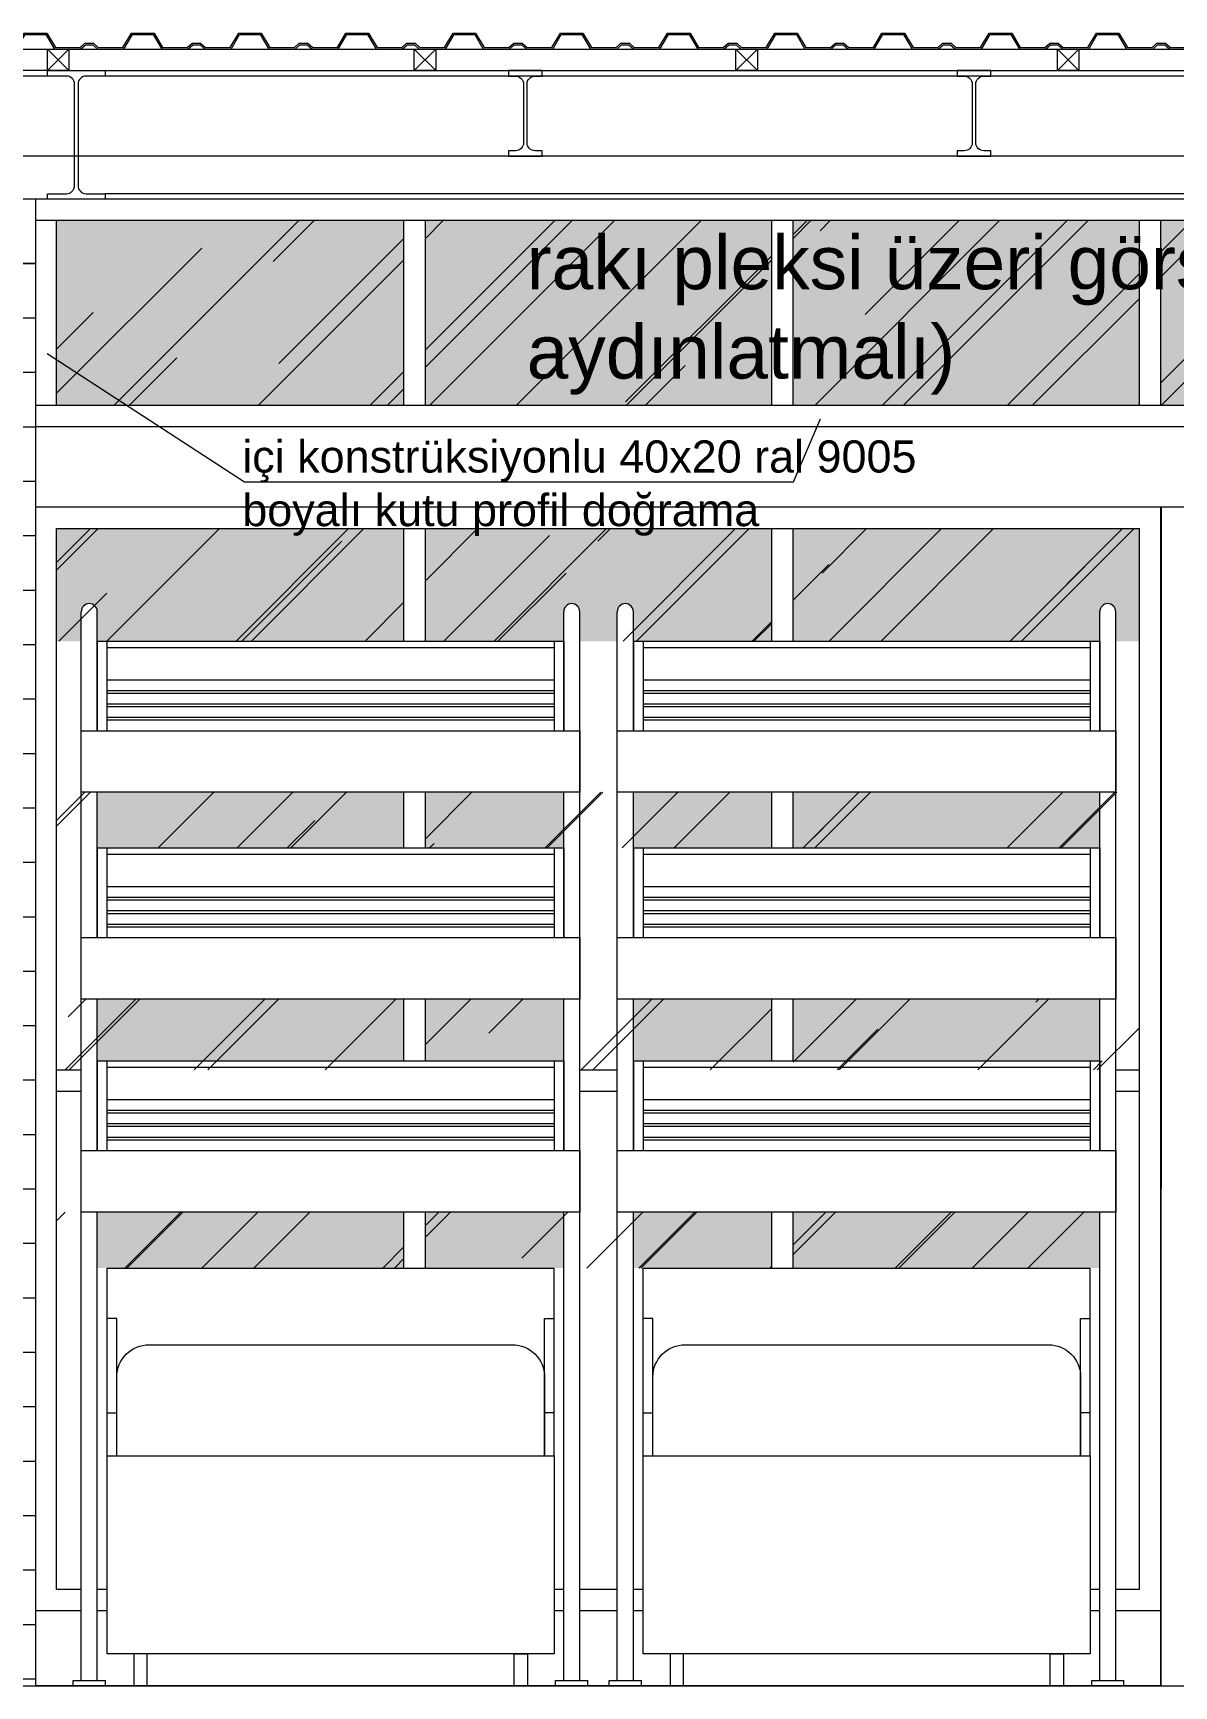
# Model space of a CAD drawing. Header units: millimetres. Extents: x 54215 to 67697, y 23496 to 56611.
# Drawn here: x 57091.7 to 57304.6, y 38757.9 to 39066.4 of the extents above; entities that cross this region are included whole.
import ezdxf

# ---------------------------------------------------------------- set-up
doc = ezdxf.new("R2010")
doc.units = ezdxf.units.MM
doc.layers.add('0 rölöve', color=7, linetype='Continuous', true_color=0xf1380e)
for name, color, linetype, lineweight in [('no3_ahsap gorunus arka ince', 53, 'Continuous', 15), ('no3_ahsap gorunus arka kalın', 43, 'Continuous', 15), ('no3_ahsap gorunus on ince', 32, 'Continuous', 13), ('no3_cam gorunus on', 142, 'Continuous', 15), ('no3_duvar kaplama', 8, 'Continuous', 0), ('no3_kutu profil gorunus', 8, 'Continuous', 0), ('no3_kutuprofil kesit', 74, 'Continuous', 18), ('no3_tefriş arka ince', 65, 'Continuous', 13), ('no3_tefriş arka kalın', 77, 'Continuous', 15), ('no3_yazı duvar', 152, 'Continuous', 0), ('no3_ölçü detay', 252, 'Continuous', 0)]:
    doc.layers.add(name, color=color, linetype=linetype, lineweight=lineweight)
doc.layers.add('no3_alçıpan kesit', color=7, linetype='Continuous', lineweight=20, true_color=0xf5003d)
doc.layers.add('no3_tefriş ön ince', color=7, linetype='Continuous', lineweight=18, true_color=0x8c1aff)
doc.styles.get("Standard").update_dxf_attribs({"font": 'arial.ttf'})

# ---------------------------------------------------------------- blocks, each defined once
blk = doc.blocks.new('altarabaön')
at = {"layer": 'no3_ahsap gorunus arka ince'}
for p, q in [((1700.1, 4220.33), (1783.5, 4220.33)), ((1700.1, 4185.29, -2), (1700.1, 4220.33, -2)), ((1783.5, 4185.29, -2), (1783.5, 4220.33, -2))]:
    blk.add_line(p, q, dxfattribs=at)
at = {"layer": 'no3_ahsap gorunus on ince'}
for p, q in [((1701.9, 4210.92, -2), (1700.1, 4210.92, -2)), ((1701.9, 4185.29, -2), (1701.9, 4210.92, -2)), ((1781.7, 4185.29, -2), (1781.7, 4210.92, -2)), ((1781.7, 4210.92), (1783.5, 4210.92)), ((1700.1, 4193.33), (1701.9, 4193.33)), ((1783.5, 4193.33), (1781.7, 4193.33))]:
    blk.add_line(p, q, dxfattribs=at)
at = {"layer": 'no3_ahsap gorunus on ince', "elevation": -2}
blk.add_lwpolyline([(1783.5, 4185.29), (1783.5, 4148.34), (1700.1, 4148.34), (1700.1, 4185.29)], close=True, dxfattribs=at)
at = {"layer": 'no3_cam gorunus on', "elevation": -2}
blk.add_lwpolyline([(1701.9, 4185.29), (1701.9, 4200.01, -0.414214), (1707.9, 4206.01), (1775.7, 4206.01, -0.414214), (1781.7, 4200.01), (1781.7, 4185.29)], format="xyb", dxfattribs=at)
at = {"layer": 'no3_tefriş arka kalın', "elevation": -2}
for points in [[(1707.59, 4148.34), (1705.1, 4148.34), (1705.1, 4142.33), (1707.59, 4142.33)], [(1776, 4148.34), (1778.49, 4148.34), (1778.49, 4142.33), (1776, 4142.33)]]:
    blk.add_lwpolyline(points, close=True, dxfattribs=at)
blk = doc.blocks.new('ekmekön')
at = {"layer": 'no3_ahsap gorunus arka ince'}
for p, q in [((1700.06, 4330.13, 2), (1783.46, 4330.13, 2)), ((1700.06, 4328.13, 2), (1783.46, 4328.13, 2)), ((1700.06, 4327.63, 2), (1783.46, 4327.63, 2)), ((1700.06, 4325.63, 2), (1783.46, 4325.63, 2)), ((1700.06, 4325.13, 2), (1783.46, 4325.13, 2)), ((1700.06, 4323.13, 2), (1783.46, 4323.13, 2)), ((1700.06, 4322.63, 2), (1783.46, 4322.63, 2)), ((1700.06, 4291.53, 2), (1783.46, 4291.53, 2)), ((1700.06, 4289.53, 2), (1783.46, 4289.53, 2)), ((1700.06, 4289.03, 2), (1783.46, 4289.03, 2)), ((1700.06, 4287.03, 2), (1783.46, 4287.03, 2)), ((1700.06, 4286.53, 2), (1783.46, 4286.53, 2)), ((1700.06, 4284.53, 2), (1783.46, 4284.53, 2)), ((1700.06, 4284.03, 2), (1783.46, 4284.03, 2)), ((1700.06, 4251.78, 2), (1783.46, 4251.78, 2)), ((1700.06, 4249.78, 2), (1783.46, 4249.78, 2)), ((1700.06, 4249.28, 2), (1783.46, 4249.28, 2)), ((1700.06, 4247.28, 2), (1783.46, 4247.28, 2)), ((1700.06, 4246.78, 2), (1783.46, 4246.78, 2)), ((1700.06, 4244.78, 2), (1783.46, 4244.78, 2)), ((1700.06, 4244.28, 2), (1783.46, 4244.28, 2))]:
    blk.add_line(p, q, dxfattribs=at)
at = {"layer": 'no3_ahsap gorunus arka kalın'}
for p, q in [((1698.26, 4337.33), (1785.26, 4337.33)), ((1698.26, 4337.33), (1698.26, 4320.62)), ((1700.06, 4337.33), (1700.06, 4320.62)), ((1700.06, 4336.17), (1783.46, 4336.17)), ((1783.46, 4337.33), (1783.46, 4320.62)), ((1785.26, 4337.33), (1785.26, 4320.62)), ((1698.26, 4298.73), (1785.26, 4298.73)), ((1698.26, 4298.73), (1698.26, 4282.02)), ((1700.06, 4298.73), (1700.06, 4282.02)), ((1700.06, 4297.57), (1783.46, 4297.57)), ((1783.46, 4298.73), (1783.46, 4282.02)), ((1785.26, 4298.73), (1785.26, 4282.02)), ((1698.26, 4258.97), (1785.26, 4258.97)), ((1698.26, 4258.97), (1698.26, 4242.26)), ((1700.06, 4258.97), (1700.06, 4242.26)), ((1700.06, 4257.82), (1783.46, 4257.82)), ((1783.46, 4258.97), (1783.46, 4242.26)), ((1785.26, 4258.97), (1785.26, 4242.26))]:
    blk.add_line(p, q, dxfattribs=at)
at = {"layer": 'no3_ahsap gorunus on ince'}
for points in [[(1695.26, 4320.62), (1788.26, 4320.62), (1788.26, 4309.12), (1695.26, 4309.12)], [(1695.26, 4282.02), (1788.26, 4282.02), (1788.26, 4270.52), (1695.26, 4270.52)], [(1695.26, 4242.26), (1788.26, 4242.26), (1788.26, 4230.76), (1695.26, 4230.76)]]:
    blk.add_lwpolyline(points, close=True, dxfattribs=at)
at = {"layer": 'no3_kutuprofil kesit'}
for p, q in [((1695.26, 4143.33), (1695.26, 4342.83)), ((1698.26, 4320.62), (1698.26, 4342.83)), ((1785.26, 4320.62), (1785.26, 4342.83)), ((1788.26, 4143.33), (1788.26, 4342.83)), ((1698.26, 4282.02), (1698.26, 4309.12)), ((1785.26, 4282.02), (1785.26, 4309.12)), ((1698.26, 4242.26), (1698.26, 4270.52)), ((1785.26, 4242.26), (1785.26, 4270.52)), ((1698.26, 4143.33), (1698.26, 4230.76)), ((1785.26, 4143.33), (1785.26, 4230.76)), ((1693.76, 4142.33), (1693.76, 4143.33)), ((1693.76, 4143.33), (1699.76, 4143.33)), ((1699.76, 4142.33), (1699.76, 4143.33)), ((1783.76, 4142.33), (1783.76, 4143.33)), ((1783.76, 4143.33), (1789.76, 4143.33)), ((1789.76, 4142.33), (1789.76, 4143.33)), ((1695.26, 4142.33), (1693.76, 4142.33)), ((1698.26, 4142.33), (1695.26, 4142.33)), ((1698.26, 4142.33), (1699.76, 4142.33)), ((1785.26, 4142.33), (1783.76, 4142.33)), ((1788.26, 4142.33), (1785.26, 4142.33)), ((1788.26, 4142.33), (1789.76, 4142.33))]:
    blk.add_line(p, q, dxfattribs=at)
for centre in [(1696.76, 4342.83), (1786.76, 4342.83)]:
    blk.add_arc(centre, 1.5, 0, 180, dxfattribs=at)

msp = doc.modelspace()

# ---------------------------------------------------------------- hatches: boundary and pattern name
at = {"layer": 'no3_duvar kaplama'}
h = msp.add_hatch(dxfattribs=at)
h.set_pattern_fill('AR-RROOF', color=256, angle=45)
h.set_pattern_definition([(45, (46935.982, 21259.725), (21.552615, 57.47364), [381, -50.8, 127, -25.4]), (45, (46950.89, 21292.592), (-41.847994, 5.92697), [76.2, -8.382, 152.4, -19.05]), (45, (46929.696, 21283.971), (81.36112, 105.428207), [203.2, -35.56, 101.6, -25.4])])
h.paths.add_polyline_path([(57160.915, 39031.436), (57096.115, 39031.436), (57096.115, 38996.936), (57160.915, 38996.936)])
h.paths.add_polyline_path([(57229.515, 38996.936), (57229.515, 39031.436), (57164.915, 39031.436), (57164.915, 38996.936)])
h.paths.add_polyline_path([(57233.515, 39031.436), (57233.515, 38996.936), (57298.115, 38996.936), (57298.115, 39031.436)])
h.paths.add_polyline_path([(57302.115, 39031.436), (57302.115, 38996.936), (57366.715, 38996.936), (57366.715, 39031.436)])
h.paths.add_polyline_path([(57370.715, 39031.436), (57370.715, 38996.936), (57435.315, 38996.936), (57435.315, 39031.436)])
h.paths.add_polyline_path([(57439.315, 39031.436), (57439.315, 38996.936), (57502.988, 38996.936), (57502.988, 39031.436)])
h = msp.add_hatch(dxfattribs=at)
h.set_pattern_fill('AR-RROOF', color=256, angle=45)
h.set_pattern_definition([(45, (54562.216, 34694.408), (21.55261, 57.47364), [381, -50.8, 127, -25.4]), (45, (54577.123, 34727.275), (-41.848, 5.92697), [76.2, -8.382, 152.4, -19.05]), (45, (54555.93, 34718.654), (81.36112, 105.428207), [203.2, -35.56, 101.6, -25.4])])
h.paths.add_polyline_path([(57096.115, 38952.936), (57160.915, 38952.936), (57160.915, 38973.936), (57096.115, 38973.936)])
h.paths.add_polyline_path([(57164.915, 38952.936), (57229.515, 38952.936), (57229.515, 38973.936), (57164.915, 38973.936)])
h.paths.add_polyline_path([(57233.515, 38952.936), (57298.115, 38952.936), (57298.115, 38973.936), (57233.515, 38973.936)])
h.paths.add_polyline_path([(57160.915, 38886.123), (57096.115, 38886.123), (57096.115, 38872.936), (57160.915, 38872.936)])
h.paths.add_polyline_path([(57096.115, 38914.336), (57160.915, 38914.336), (57160.915, 38924.723), (57096.115, 38924.723)])
h.paths.add_polyline_path([(57229.515, 38886.123), (57164.915, 38886.123), (57164.915, 38872.936), (57229.515, 38872.936)])
h.paths.add_polyline_path([(57164.915, 38914.336), (57229.515, 38914.336), (57229.515, 38924.723), (57164.915, 38924.723)])
h.paths.add_polyline_path([(57298.115, 38886.123), (57233.515, 38886.123), (57233.515, 38872.936), (57298.115, 38872.936)])
h.paths.add_polyline_path([(57233.515, 38914.336), (57298.115, 38914.336), (57298.115, 38924.723), (57233.515, 38924.723)])
h.paths.add_polyline_path([(57164.915, 38835.936), (57229.515, 38835.936), (57229.515, 38846.368), (57164.915, 38846.368)])
h.paths.add_polyline_path([(57096.115, 38835.936), (57160.915, 38835.936), (57160.915, 38846.368), (57096.115, 38846.368)])
h.paths.add_polyline_path([(57233.515, 38835.936), (57298.115, 38835.936), (57298.115, 38846.368), (57233.515, 38846.368)])
at = {"layer": 'no3_ölçü detay'}
h = msp.add_hatch(color=256, dxfattribs=at)
h.set_gradient(color1=(214, 214, 214), color2=(255, 255, 0), centered=1)
h.paths.add_polyline_path([(57160.915, 39031.436), (57096.115, 39031.436), (57096.115, 38996.936), (57160.915, 38996.936)])
h.paths.add_polyline_path([(57229.515, 38996.936), (57229.515, 39031.436), (57164.915, 39031.436), (57164.915, 38996.936)])
h.paths.add_polyline_path([(57233.515, 39031.436), (57233.515, 38996.936), (57298.115, 38996.936), (57298.115, 39031.436)])
h.paths.add_polyline_path([(57302.115, 39031.436), (57302.115, 38996.936), (57366.715, 38996.936), (57366.715, 39031.436)])
h.paths.add_polyline_path([(57370.715, 39031.436), (57370.715, 38996.936), (57435.315, 38996.936), (57435.315, 39031.436)])
h.paths.add_polyline_path([(57439.315, 39031.436), (57439.315, 38996.936), (57502.988, 38996.936), (57502.988, 39031.436)])
h = msp.add_hatch(dxfattribs=at)
h.set_pattern_fill('AR-B816', color=256, scale=0.05, style=0)
h.set_pattern_definition([(0, (45774.656, 17301.346), (0, 10.16), []), (90, (45774.656, 17301.346), (-10.16, 10.16), [10.16, -10.16])])
h.paths.add_polyline_path([(57092.188, 38992.936), (57092.188, 38996.936), (57092.188, 39004.55), (57092.188, 39009.5), (57092.188, 39023.436), (56975.104, 39023.436), (56938.469, 39023.436), (56938.469, 39014.289), (56921.321, 39014.289), (56921.321, 38851.763), (56921.321, 38778.573), (56921.321, 38778.34), (56921.321, 38774.34), (56921.321, 38774.108), (56921.321, 38757.936), (57091.955, 38757.936), (57092.188, 38757.936), (57092.188, 38771.936), (57092.188, 38977.936), (57092.188, 38978.169)])
h.paths.add_polyline_path([(56953.303, 38800.564, -0.4142136), (56952.303, 38799.564), (56947.746, 38799.564, -0.4142136), (56946.746, 38800.564), (56946.746, 38882.053, 0.2186984), (56944.734, 38887.157), (56940.762, 38890.708, -0.2140064), (56934.661, 38904.308), (56934.661, 38991.761, -0.4142136), (56939.661, 38996.761), (56960.387, 38996.761, -0.4142136), (56965.387, 38991.761), (56965.387, 38904.308, -0.2140064), (56959.287, 38890.708), (56955.314, 38887.157, 0.2186984), (56953.303, 38882.053)], flags=16)
h.paths.add_polyline_path([(57085.098, 38810.699, -0.4142136), (57085.658, 38810.139), (57085.658, 38807.587, -0.4142136), (57085.098, 38807.027), (57070.862, 38807.027, 0.2186984), (57068.004, 38805.9), (57066.015, 38803.676, -0.2140064), (57058.399, 38800.259), (56985.584, 38800.259, -0.4142136), (56982.784, 38803.059), (56982.784, 38814.666, -0.4142136), (56985.584, 38817.466), (57058.399, 38817.466, -0.2140064), (57066.015, 38814.05), (57068.004, 38811.825, 0.2186984), (57070.862, 38810.699)], flags=16)
h.paths.add_polyline_path([(57084.78, 38834.415, -0.4142136), (57085.452, 38833.743), (57085.452, 38830.681, -0.4142136), (57084.78, 38830.009), (57071.649, 38830.009, 0.2186984), (57068.218, 38828.657), (57065.832, 38825.988, -0.2140064), (57056.693, 38821.888), (57013.939, 38821.888, -0.4142136), (57010.579, 38825.248), (57010.579, 38839.176, -0.4142136), (57013.939, 38842.536), (57056.693, 38842.536, -0.2140064), (57065.832, 38838.437), (57068.218, 38835.767, 0.2186984), (57071.649, 38834.415)], flags=16)
h.paths.add_polyline_path([(56979.222, 38964), (56993.457, 38964, 0.2186984), (56996.316, 38965.127), (56998.304, 38967.352, -0.2140064), (57005.92, 38970.768), (57078.736, 38970.768, -0.4142136), (57081.536, 38967.968), (57081.536, 38956.361, -0.4142136), (57078.736, 38953.561), (57005.92, 38953.561, -0.2140064), (56998.304, 38956.977), (56996.316, 38959.202, 0.2186984), (56993.457, 38960.329), (56979.222, 38960.329, -0.4142136), (56978.662, 38960.889), (56978.662, 38963.44, -0.4142136)], flags=16)
h.paths.add_polyline_path([(56979.003, 38987.291), (56992.135, 38987.291, 0.2186984), (56995.565, 38988.643), (56997.951, 38991.313, -0.2140064), (57007.09, 38995.412), (57049.844, 38995.412, -0.4142136), (57053.204, 38992.052), (57053.204, 38978.124, -0.4142136), (57049.844, 38974.764), (57007.09, 38974.764, -0.2140064), (56997.951, 38978.864), (56995.565, 38981.533, 0.2186984), (56992.135, 38982.885), (56979.003, 38982.885, -0.4142136), (56978.331, 38983.557), (56978.331, 38986.619, -0.4142136)], flags=16)
h.paths.add_polyline_path([(57085.852, 38986.438, 1), (57057.961, 38986.438, 1)], flags=16)
h.paths.add_polyline_path([(57086.237, 38860.751, 1), (57062.414, 38860.751, 1)], flags=16)
h.paths.add_polyline_path([(57061.208, 38860.751, 1), (57037.386, 38860.751, 1)], flags=16)
h.paths.add_polyline_path([(57034.591, 38860.751, 1), (57010.768, 38860.751, 1)], flags=16)
h.paths.add_polyline_path([(57003.807, 38899.733), (57014.626, 38899.733, 0.2186984), (57016.798, 38900.59), (57018.309, 38902.28, -0.2140064), (57024.098, 38904.877), (57080.663, 38904.877, -0.4142136), (57082.791, 38902.749), (57082.791, 38893.927, -0.4142136), (57080.663, 38891.799), (57024.098, 38891.799, -0.2140064), (57018.309, 38894.396), (57016.798, 38896.087, 0.2186984), (57014.626, 38896.943), (57003.807, 38896.943, -0.4142136), (57003.381, 38897.368), (57003.381, 38899.308, -0.4142136)], flags=16)
h.paths.add_polyline_path([(56984.072, 38886.7, -0.1713029), (56983.505, 38886.9, -0.2785872), (56981.422, 38892.62, 0.0303005), (56982.219, 38898.541, 0.2971157), (56981.177, 38900.427, -0.2773417), (56980.096, 38902.226), (56980.096, 38937.981, -0.2773417), (56981.177, 38939.779, 0.2971157), (56982.219, 38941.665, 0.0303005), (56981.422, 38947.586, -0.2785872), (56983.505, 38953.307, -0.1713029), (56984.072, 38953.507, -0.1713029), (56984.639, 38953.307, -0.2785872), (56986.722, 38947.586, 0.0303005), (56985.926, 38941.665, 0.2971157), (56986.967, 38939.779, -0.2773417), (56988.048, 38937.981), (56988.048, 38902.226, -0.2773417), (56986.967, 38900.427, 0.2971157), (56985.926, 38898.541, 0.0303005), (56986.722, 38892.62, -0.2785872), (56984.639, 38886.9, -0.1713029)], flags=16)
h.paths.add_polyline_path([(56996.652, 38886.7, -0.1713029), (56996.085, 38886.9, -0.2785872), (56994.002, 38892.62, 0.0303005), (56994.798, 38898.541, 0.2971157), (56993.756, 38900.427, -0.2773417), (56992.676, 38902.226), (56992.676, 38937.981, -0.2773417), (56993.756, 38939.779, 0.2971157), (56994.798, 38941.665, 0.0303005), (56994.002, 38947.586, -0.2785872), (56996.085, 38953.307, -0.1713029), (56996.652, 38953.507, -0.1713029), (56997.219, 38953.307, -0.2785872), (56999.301, 38947.586, 0.0303005), (56998.505, 38941.665, 0.2971157), (56999.547, 38939.779, -0.2773417), (57000.627, 38937.981), (57000.627, 38902.226, -0.2773417), (56999.547, 38900.427, 0.2971157), (56998.505, 38898.541, 0.0303005), (56999.301, 38892.62, -0.2785872), (56997.219, 38886.9, -0.1713029)], flags=16)
h.paths.add_polyline_path([(57033.949, 38928.044, 0.2402144), (57027.714, 38931.017), (57027.714, 38931.267), (57017.883, 38931.267), (57017.883, 38931.083, -0.4142136), (57017.383, 38930.583), (57003.494, 38930.583, -0.4142136), (57002.994, 38931.083), (57002.994, 38932.652, -0.4142136), (57003.494, 38933.152), (57017.383, 38933.152, -0.4142136), (57017.883, 38932.652), (57017.883, 38932.467), (57027.714, 38932.467), (57027.714, 38932.717, 0.2402144), (57033.949, 38935.691, -0.2980816), (57035.448, 38936.345, -0.0673912), (57048.757, 38934.027, -0.344065), (57049.137, 38933.647), (57049.137, 38931.635), (57049.137, 38930.088, -0.344065), (57048.757, 38929.708, -0.0673912), (57035.448, 38927.39, -0.2980816)], flags=16)
h.paths.add_polyline_path([(56998.642, 38841.266, 0.2402144), (57001.615, 38847.501), (57001.865, 38847.501), (57001.865, 38857.331), (57001.681, 38857.331, -0.4142136), (57001.181, 38857.831), (57001.181, 38871.721, -0.4142136), (57001.681, 38872.221), (57003.25, 38872.221, -0.4142136), (57003.75, 38871.721), (57003.75, 38857.831, -0.4142136), (57003.25, 38857.331), (57003.065, 38857.331), (57003.065, 38847.501), (57003.315, 38847.501, 0.2402144), (57006.289, 38841.266, -0.2980816), (57006.943, 38839.766, -0.0673912), (57004.625, 38826.458, -0.344065), (57004.245, 38826.078), (57002.233, 38826.078), (57000.686, 38826.078, -0.344065), (57000.306, 38826.458, -0.0673912), (56997.988, 38839.766, -0.2980816)], flags=16)
h.paths.add_polyline_path([(56992.716, 38825.607, -0.0121452), (56992.43, 38825.522, -0.0063173), (56992.28, 38825.484, -0.0063173), (56992.13, 38825.522, -0.0121452), (56991.845, 38825.607, -0.3990566), (56987.8, 38833.01), (56991.644, 38847.501), (56991.68, 38847.637), (56991.68, 38857.331), (56991.495, 38857.331, -0.4142136), (56990.995, 38857.831), (56990.995, 38871.721, -0.4142136), (56991.495, 38872.221), (56993.065, 38872.221, -0.4142136), (56993.565, 38871.721), (56993.565, 38857.831, -0.4142136), (56993.065, 38857.331), (56992.88, 38857.331), (56992.88, 38847.637), (56992.916, 38847.501), (56996.761, 38833.01, -0.3990566)], flags=16)
h.paths.add_polyline_path([(56983.665, 38833.644), (56983.665, 38842.838, 1), (56983.292, 38842.838), (56983.292, 38833.644), (56982.439, 38833.644, -0.0014287), (56981.751, 38843.726, -0.1632523), (56982.028, 38845.172, 0.0933853), (56982.965, 38847.007, 0.1327424), (56983.004, 38847.501), (56982.879, 38847.501), (56982.879, 38857.331), (56982.694, 38857.331, -0.4142136), (56982.194, 38857.831), (56982.194, 38871.721, -0.4142136), (56982.694, 38872.221), (56984.263, 38872.221, -0.4142136), (56984.763, 38871.721), (56984.763, 38857.831, -0.4142136), (56984.263, 38857.331), (56984.079, 38857.331), (56984.079, 38847.501), (56983.953, 38847.501, 0.1327424), (56983.993, 38847.007, 0.0933853), (56984.929, 38845.172, -0.1632523), (56985.206, 38843.726, -0.0014287), (56984.518, 38833.644)], flags=16)
h.paths.add_polyline_path([(57050.189, 38922.351, -0.0121452), (57050.273, 38922.066, -0.0063173), (57050.312, 38921.916, -0.0063173), (57050.273, 38921.766, -0.0121452), (57050.189, 38921.48, -0.3990566), (57042.786, 38917.435), (57028.295, 38921.28), (57028.159, 38921.316), (57018.464, 38921.316), (57018.464, 38921.131, -0.4142136), (57017.964, 38920.631), (57004.075, 38920.631, -0.4142136), (57003.575, 38921.131), (57003.575, 38922.7, -0.4142136), (57004.075, 38923.2), (57017.964, 38923.2, -0.4142136), (57018.464, 38922.7), (57018.464, 38922.516), (57028.159, 38922.516), (57028.295, 38922.552), (57042.786, 38926.396, -0.3990566)], flags=16)
h.paths.add_polyline_path([(57042.152, 38913.301), (57032.958, 38913.301, 1), (57032.958, 38912.928), (57042.152, 38912.928), (57042.152, 38912.075, -0.0014287), (57032.069, 38911.386, -0.1632523), (57030.623, 38911.663, 0.0933853), (57028.788, 38912.6, 0.1327424), (57028.295, 38912.64), (57028.295, 38912.514), (57018.464, 38912.514), (57018.464, 38912.33, -0.4142136), (57017.964, 38911.83), (57004.075, 38911.83, -0.4142136), (57003.575, 38912.33), (57003.575, 38913.899, -0.4142136), (57004.075, 38914.399), (57017.964, 38914.399, -0.4142136), (57018.464, 38913.899), (57018.464, 38913.714), (57028.295, 38913.714), (57028.295, 38913.588, 0.1327424), (57028.788, 38913.628, 0.0933853), (57030.623, 38914.565, -0.1632523), (57032.069, 38914.842, -0.0014287), (57042.152, 38914.154)], flags=16)
edge = h.paths.add_edge_path(flags=16)
edge.add_ellipse((57042.329, 38943.847), major_axis=(0, 6.308), ratio=0.7467997, start_angle=360, end_angle=369.62012, ccw=False)
edge.add_arc((57042.641, 38943.847), 6.316, -92.83307, 92.83307, ccw=False)
edge.add_ellipse((57042.329, 38943.847), major_axis=(0, 6.308), ratio=0.7467997, start_angle=530.37988, end_angle=540, ccw=False)
edge.add_ellipse((57042.329, 38943.847), major_axis=(0, 6.308), ratio=0.7467997, start_angle=457.1093, end_angle=530.37988, ccw=False)
edge.add_line((57037.654, 38943.066), (57017.883, 38943.066))
edge.add_line((57017.883, 38943.066), (57017.883, 38942.882))
edge.add_arc((57017.383, 38942.882), 0.5, 270, 360, ccw=False)
edge.add_line((57017.383, 38942.382), (57003.494, 38942.382))
edge.add_arc((57003.494, 38942.882), 0.5, 180, 270, ccw=False)
edge.add_line((57002.994, 38942.882), (57002.994, 38944.451))
edge.add_arc((57003.494, 38944.451), 0.5, 90, 180, ccw=False)
edge.add_line((57003.494, 38944.951), (57017.383, 38944.951))
edge.add_arc((57017.383, 38944.451), 0.5, 0, 90, ccw=False)
edge.add_line((57017.883, 38944.451), (57017.883, 38944.266))
edge.add_line((57017.883, 38944.266), (57037.628, 38944.266))
edge.add_ellipse((57042.329, 38943.847), major_axis=(0, 6.308), ratio=0.7467997, start_angle=369.62012, end_angle=446.18853, ccw=False)
edge = h.paths.add_edge_path(flags=16)
edge.add_ellipse((57059.133, 38917.449), major_axis=(4.207, 0), ratio=0.7467997, start_angle=360, end_angle=369.62012, ccw=False)
edge.add_arc((57059.133, 38917.24), 4.212, -182.83307, 2.83307, ccw=False)
edge.add_ellipse((57059.133, 38917.449), major_axis=(4.207, 0), ratio=0.7467997, start_angle=530.37988, end_angle=540, ccw=False)
edge.add_ellipse((57059.133, 38917.449), major_axis=(4.207, 0), ratio=0.7467997, start_angle=460.77215, end_angle=530.37988, ccw=False)
edge.add_line((57058.346, 38920.535), (57058.346, 38934.908))
edge.add_line((57058.346, 38934.908), (57058.197, 38934.908))
edge.add_arc((57058.197, 38935.313), 0.405, 180, 270, ccw=False)
edge.add_line((57057.792, 38935.313), (57057.792, 38949.622))
edge.add_arc((57058.197, 38949.622), 0.405, 90, 180, ccw=False)
edge.add_line((57058.197, 38950.027), (57059.468, 38950.027))
edge.add_arc((57059.468, 38949.622), 0.405, 0, 90, ccw=False)
edge.add_line((57059.873, 38949.622), (57059.873, 38935.313))
edge.add_arc((57059.468, 38935.313), 0.405, 270, 360, ccw=False)
edge.add_line((57059.468, 38934.908), (57059.318, 38934.908))
edge.add_line((57059.318, 38934.908), (57059.318, 38920.587))
edge.add_ellipse((57059.133, 38917.449), major_axis=(4.207, 0), ratio=0.7467997, start_angle=369.62012, end_angle=447.46898, ccw=False)
h.paths.add_polyline_path([(57067.902, 38926.239, -0.1779072), (57068.598, 38926.439), (57068.598, 38934.908), (57068.448, 38934.908, -0.4142136), (57068.043, 38935.313), (57068.043, 38949.622, -0.4142136), (57068.448, 38950.027), (57069.719, 38950.027, -0.4142136), (57070.124, 38949.622), (57070.124, 38935.313, -0.4142136), (57069.719, 38934.908), (57069.57, 38934.908), (57069.57, 38926.439, -0.510576), (57070.664, 38925.139, -0.0895456), (57070.511, 38924.799, -0.1377416), (57071.709, 38923.378, -0.2066526), (57071.929, 38918.744, -0.2292528), (57069.84, 38916.699, -0.326915), (57067.154, 38917.962, -0.138982), (57066.152, 38921.951, -0.2221945), (57067.58, 38924.929, -0.3642787)], flags=16)
h.paths.add_polyline_path([(57076.818, 38926.239, -0.1779072), (57077.514, 38926.439), (57077.514, 38934.908), (57077.364, 38934.908, -0.4142136), (57076.959, 38935.313), (57076.959, 38949.622, -0.4142136), (57077.364, 38950.027), (57078.635, 38950.027, -0.4142136), (57079.04, 38949.622), (57079.04, 38935.313, -0.4142136), (57078.635, 38934.908), (57078.486, 38934.908), (57078.486, 38926.439, -0.510576), (57079.58, 38925.139, -0.0895456), (57079.427, 38924.799, -0.1377416), (57080.625, 38923.378, -0.2066526), (57080.845, 38918.744, -0.2292528), (57078.756, 38916.699, -0.326915), (57076.07, 38917.962, -0.138982), (57075.068, 38921.951, -0.2221945), (57076.496, 38924.929, -0.3642787)], flags=16)
h.paths.add_polyline_path([(57084.852, 38986.438, 1), (57058.961, 38986.438, 1)], flags=0)
h.paths.add_polyline_path([(57085.237, 38860.751, 1), (57063.414, 38860.751, 1)], flags=0)
h.paths.add_polyline_path([(57060.208, 38860.751, 1), (57038.386, 38860.751, 1)], flags=0)
h.paths.add_polyline_path([(57033.591, 38860.751, 1), (57011.768, 38860.751, 1)], flags=0)
h = msp.add_hatch(color=256, dxfattribs=at)
h.set_gradient(color1=(214, 214, 214), color2=(255, 255, 0), centered=1)
h.paths.add_polyline_path([(57096.115, 38952.936), (57096.115, 38973.936), (57160.915, 38973.936), (57160.915, 38952.936), (57103.715, 38952.936), (57103.715, 38958.436), (57103.537, 38959.146), (57103.156, 38959.604), (57102.703, 38959.854), (57102.215, 38959.936), (57101.781, 38959.872), (57101.1, 38959.439), (57100.715, 38958.436), (57100.715, 38952.936)])
h.paths.add_polyline_path([(57164.915, 38952.936), (57164.915, 38973.936), (57229.515, 38973.936), (57229.515, 38952.936), (57203.715, 38952.936), (57203.715, 38958.436), (57203.537, 38959.146), (57203.156, 38959.604), (57202.703, 38959.854), (57202.215, 38959.936), (57201.781, 38959.872), (57201.1, 38959.439), (57200.715, 38958.436), (57200.715, 38952.936), (57193.715, 38952.936), (57193.715, 38958.436), (57193.537, 38959.146), (57193.156, 38959.604), (57192.703, 38959.854), (57192.215, 38959.936), (57191.781, 38959.872), (57191.1, 38959.439), (57190.715, 38958.436), (57190.715, 38952.936)])
h.paths.add_polyline_path([(57233.515, 38952.936), (57233.515, 38973.936), (57298.115, 38973.936), (57298.115, 38952.936), (57293.715, 38952.936), (57293.715, 38958.436), (57293.537, 38959.146), (57293.156, 38959.604), (57292.703, 38959.854), (57292.215, 38959.936), (57291.781, 38959.872), (57291.1, 38959.439), (57290.715, 38958.436), (57290.715, 38952.936)])
h.paths.add_polyline_path([(57103.715, 38874.581), (57160.915, 38874.581), (57160.915, 38886.123), (57103.715, 38886.123)])
h.paths.add_polyline_path([(57103.715, 38914.336), (57160.915, 38914.336), (57160.915, 38924.723), (57103.715, 38924.723)])
h.paths.add_polyline_path([(57203.715, 38874.581), (57229.515, 38874.581), (57229.515, 38886.123), (57203.715, 38886.123)])
h.paths.add_polyline_path([(57190.715, 38886.123), (57164.915, 38886.123), (57164.915, 38874.581), (57190.715, 38874.581)])
h.paths.add_polyline_path([(57190.715, 38924.723), (57164.915, 38924.723), (57164.915, 38914.336), (57190.715, 38914.336)])
h.paths.add_polyline_path([(57203.715, 38914.336), (57229.515, 38914.336), (57229.515, 38924.723), (57203.715, 38924.723)])
h.paths.add_polyline_path([(57290.715, 38886.123), (57233.515, 38886.123), (57233.515, 38874.581), (57290.715, 38874.581)])
h.paths.add_polyline_path([(57233.515, 38914.336), (57290.715, 38914.336), (57290.715, 38924.723), (57233.515, 38924.723)])
h.paths.add_polyline_path([(57203.715, 38835.936), (57229.515, 38835.936), (57229.515, 38846.368), (57203.715, 38846.368)])
h.paths.add_polyline_path([(57190.715, 38846.368), (57164.915, 38846.368), (57164.915, 38835.936), (57190.715, 38835.936)])
h.paths.add_polyline_path([(57103.715, 38835.936), (57160.915, 38835.936), (57160.915, 38846.368), (57103.715, 38846.368)])
h.paths.add_polyline_path([(57103.715, 38835.936), (57160.915, 38835.936), (57160.915, 38846.368), (57103.715, 38846.368)])
h.paths.add_polyline_path([(57103.715, 38835.936), (57160.915, 38835.936), (57160.915, 38846.368), (57103.715, 38846.368)])
h.paths.add_polyline_path([(57233.515, 38835.936), (57290.715, 38835.936), (57290.715, 38846.368), (57233.515, 38846.368)])

# ---------------------------------------------------------------- linework, layer by layer
at = {"layer": '0 rölöve'}
msp.add_line((57302.115, 38977.936), (57302.115, 38850.758), dxfattribs=at)
at = {"layer": 'no3_ahsap gorunus arka ince'}
for p, q in [((57092.188, 39009.267), (57092.188, 39004.783)), ((57098.889, 38977.936), (57092.188, 38977.936)), ((57442.915, 38977.936), (57106.906, 38977.936))]:
    msp.add_line(p, q, dxfattribs=at)
at = {"layer": 'no3_alçıpan kesit'}
msp.add_lwpolyline([(57092.188, 39035.436), (57092.188, 39023.436), (56975.104, 39023.436)], dxfattribs=at)
at = {"layer": 'no3_duvar kaplama'}
msp.add_line((56724.415, 38757.936), (57507.915, 38757.936), dxfattribs=at)
at = {"layer": 'no3_kutu profil gorunus'}
for p, q in [((56980.771, 39063.436), (57094.388, 39063.436)), ((57094.388, 39063.436), (57507.915, 39063.436)), ((57094.388, 39059.436), (56980.304, 39059.436)), ((57094.388, 39059.436), (57507.915, 39059.436)), ((57094.388, 39058.416), (56980.304, 39058.416)), ((57507.915, 39058.416), (57102.988, 39058.416)), ((57507.915, 39043.436), (56980.304, 39043.436)), ((57507.915, 39035.436), (56975.104, 39035.436)), ((57507.915, 39036.456), (57105.188, 39036.456))]:
    msp.add_line(p, q, dxfattribs=at)
at = {"layer": 'no3_kutuprofil kesit'}
for p, q in [((57094.388, 39063.436), (57098.388, 39059.436)), ((57098.388, 39063.436), (57094.388, 39059.436)), ((57162.841, 39063.436), (57166.841, 39059.436)), ((57166.841, 39063.436), (57162.841, 39059.436)), ((57222.841, 39063.436), (57226.841, 39059.436)), ((57226.841, 39063.436), (57222.841, 39059.436)), ((57282.841, 39063.436), (57286.841, 39059.436)), ((57286.841, 39063.436), (57282.841, 39059.436)), ((57092.188, 39035.436), (57092.188, 38757.936))]:
    msp.add_line(p, q, dxfattribs=at)
for points in [[(57072.188, 39066.436), (57074.288, 39066.436), (57075.888, 39063.736), (57080.488, 39063.736), (57081.388, 39064.536), (57082.988, 39064.536), (57083.888, 39063.736), (57088.488, 39063.736), (57090.088, 39066.436), (57092.188, 39066.436)], [(57072.188, 39066.136), (57074.117, 39066.136), (57075.717, 39063.436), (57080.602, 39063.436), (57081.502, 39064.236), (57082.874, 39064.236), (57083.774, 39063.436), (57088.659, 39063.436), (57090.259, 39066.136), (57092.188, 39066.136)], [(57092.188, 39066.436), (57094.288, 39066.436), (57095.888, 39063.736), (57100.488, 39063.736), (57101.388, 39064.536), (57102.988, 39064.536), (57103.888, 39063.736), (57108.488, 39063.736), (57110.088, 39066.436), (57112.188, 39066.436)], [(57092.188, 39066.136), (57094.117, 39066.136), (57095.717, 39063.436), (57100.602, 39063.436), (57101.502, 39064.236), (57102.874, 39064.236), (57103.774, 39063.436), (57108.659, 39063.436), (57110.259, 39066.136), (57112.188, 39066.136)], [(57112.188, 39066.436), (57114.288, 39066.436), (57115.888, 39063.736), (57120.488, 39063.736), (57121.388, 39064.536), (57122.988, 39064.536), (57123.888, 39063.736), (57128.488, 39063.736), (57130.088, 39066.436), (57132.188, 39066.436)], [(57112.188, 39066.136), (57114.117, 39066.136), (57115.717, 39063.436), (57120.602, 39063.436), (57121.502, 39064.236), (57122.874, 39064.236), (57123.774, 39063.436), (57128.659, 39063.436), (57130.259, 39066.136), (57132.188, 39066.136)], [(57132.188, 39066.436), (57134.288, 39066.436), (57135.888, 39063.736), (57140.488, 39063.736), (57141.388, 39064.536), (57142.988, 39064.536), (57143.888, 39063.736), (57148.488, 39063.736), (57150.088, 39066.436), (57152.188, 39066.436)], [(57132.188, 39066.136), (57134.117, 39066.136), (57135.717, 39063.436), (57140.602, 39063.436), (57141.502, 39064.236), (57142.874, 39064.236), (57143.774, 39063.436), (57148.659, 39063.436), (57150.259, 39066.136), (57152.188, 39066.136)], [(57152.188, 39066.436), (57154.288, 39066.436), (57155.888, 39063.736), (57160.488, 39063.736), (57161.388, 39064.536), (57162.988, 39064.536), (57163.888, 39063.736), (57168.488, 39063.736), (57170.088, 39066.436), (57172.188, 39066.436)], [(57152.188, 39066.136), (57154.117, 39066.136), (57155.717, 39063.436), (57160.602, 39063.436), (57161.502, 39064.236), (57162.874, 39064.236), (57163.774, 39063.436), (57168.659, 39063.436), (57170.259, 39066.136), (57172.188, 39066.136)], [(57172.188, 39066.436), (57174.288, 39066.436), (57175.888, 39063.736), (57180.488, 39063.736), (57181.388, 39064.536), (57182.988, 39064.536), (57183.888, 39063.736), (57188.488, 39063.736), (57190.088, 39066.436), (57192.188, 39066.436)], [(57172.188, 39066.136), (57174.117, 39066.136), (57175.717, 39063.436), (57180.602, 39063.436), (57181.502, 39064.236), (57182.874, 39064.236), (57183.774, 39063.436), (57188.659, 39063.436), (57190.259, 39066.136), (57192.188, 39066.136)], [(57192.188, 39066.436), (57194.288, 39066.436), (57195.888, 39063.736), (57200.488, 39063.736), (57201.388, 39064.536), (57202.988, 39064.536), (57203.888, 39063.736), (57208.488, 39063.736), (57210.088, 39066.436), (57212.188, 39066.436)], [(57192.188, 39066.136), (57194.117, 39066.136), (57195.717, 39063.436), (57200.602, 39063.436), (57201.502, 39064.236), (57202.874, 39064.236), (57203.774, 39063.436), (57208.659, 39063.436), (57210.259, 39066.136), (57212.188, 39066.136)], [(57212.188, 39066.436), (57214.288, 39066.436), (57215.888, 39063.736), (57220.488, 39063.736), (57221.388, 39064.536), (57222.988, 39064.536), (57223.888, 39063.736), (57228.488, 39063.736), (57230.088, 39066.436), (57232.188, 39066.436)], [(57212.188, 39066.136), (57214.117, 39066.136), (57215.717, 39063.436), (57220.602, 39063.436), (57221.502, 39064.236), (57222.874, 39064.236), (57223.774, 39063.436), (57228.659, 39063.436), (57230.259, 39066.136), (57232.188, 39066.136)], [(57232.188, 39066.436), (57234.288, 39066.436), (57235.888, 39063.736), (57240.488, 39063.736), (57241.388, 39064.536), (57242.988, 39064.536), (57243.888, 39063.736), (57248.488, 39063.736), (57250.088, 39066.436), (57252.188, 39066.436)], [(57232.188, 39066.136), (57234.117, 39066.136), (57235.717, 39063.436), (57240.602, 39063.436), (57241.502, 39064.236), (57242.874, 39064.236), (57243.774, 39063.436), (57248.659, 39063.436), (57250.259, 39066.136), (57252.188, 39066.136)], [(57252.188, 39066.436), (57254.288, 39066.436), (57255.888, 39063.736), (57260.488, 39063.736), (57261.388, 39064.536), (57262.988, 39064.536), (57263.888, 39063.736), (57268.488, 39063.736), (57270.088, 39066.436), (57272.188, 39066.436)], [(57252.188, 39066.136), (57254.117, 39066.136), (57255.717, 39063.436), (57260.602, 39063.436), (57261.502, 39064.236), (57262.874, 39064.236), (57263.774, 39063.436), (57268.659, 39063.436), (57270.259, 39066.136), (57272.188, 39066.136)], [(57272.188, 39066.436), (57274.288, 39066.436), (57275.888, 39063.736), (57280.488, 39063.736), (57281.388, 39064.536), (57282.988, 39064.536), (57283.888, 39063.736), (57288.488, 39063.736), (57290.088, 39066.436), (57292.188, 39066.436)], [(57272.188, 39066.136), (57274.117, 39066.136), (57275.717, 39063.436), (57280.602, 39063.436), (57281.502, 39064.236), (57282.874, 39064.236), (57283.774, 39063.436), (57288.659, 39063.436), (57290.259, 39066.136), (57292.188, 39066.136)], [(57292.188, 39066.436), (57294.288, 39066.436), (57295.888, 39063.736), (57300.488, 39063.736), (57301.388, 39064.536), (57302.988, 39064.536), (57303.888, 39063.736), (57308.488, 39063.736), (57310.088, 39066.436), (57312.188, 39066.436)], [(57292.188, 39066.136), (57294.117, 39066.136), (57295.717, 39063.436), (57300.602, 39063.436), (57301.502, 39064.236), (57302.874, 39064.236), (57303.774, 39063.436), (57308.659, 39063.436), (57310.259, 39066.136), (57312.188, 39066.136)]]:
    msp.add_lwpolyline(points, dxfattribs=at)
for points in [[(57098.388, 39063.436), (57098.388, 39059.436), (57094.388, 39059.436), (57094.388, 39063.436)], [(57166.841, 39063.436), (57166.841, 39059.436), (57162.841, 39059.436), (57162.841, 39063.436)], [(57226.841, 39063.436), (57226.841, 39059.436), (57222.841, 39059.436), (57222.841, 39063.436)], [(57286.841, 39063.436), (57286.841, 39059.436), (57282.841, 39059.436), (57282.841, 39063.436)]]:
    msp.add_lwpolyline(points, close=True, dxfattribs=at)
for points in [[(57099.458, 39037.956), (57099.458, 39056.916, 0.4142136), (57097.958, 39058.416), (57094.388, 39058.416), (57094.388, 39059.436), (57105.188, 39059.436), (57105.188, 39058.416), (57101.618, 39058.416, 0.4142136), (57100.118, 39056.916), (57100.118, 39037.956, 0.4142136), (57101.618, 39036.456), (57105.188, 39036.456), (57105.188, 39035.436), (57094.388, 39035.436), (57094.388, 39036.456), (57097.958, 39036.456, 0.4142136)], [(57183.878, 39045.956), (57183.878, 39056.916, -0.4142136), (57185.378, 39058.416), (57186.698, 39058.416), (57186.698, 39059.436), (57180.398, 39059.436), (57180.398, 39058.416), (57181.718, 39058.416, -0.4142136), (57183.218, 39056.916), (57183.218, 39045.956, -0.4142136), (57181.718, 39044.456), (57180.398, 39044.456), (57180.398, 39043.436), (57186.698, 39043.436), (57186.698, 39044.456), (57185.378, 39044.456, -0.4142136)], [(57267.589, 39045.956), (57267.589, 39056.916, -0.4142136), (57269.089, 39058.416), (57270.409, 39058.416), (57270.409, 39059.436), (57264.109, 39059.436), (57264.109, 39058.416), (57265.429, 39058.416, -0.4142136), (57266.929, 39056.916), (57266.929, 39045.956, -0.4142136), (57265.429, 39044.456), (57264.109, 39044.456), (57264.109, 39043.436), (57270.409, 39043.436), (57270.409, 39044.456), (57269.089, 39044.456, -0.4142136)]]:
    msp.add_lwpolyline(points, format="xyb", close=True, dxfattribs=at)
at = {"layer": 'no3_tefriş arka ince'}
for p, q in [((57506.988, 39031.436), (57092.188, 39031.436)), ((57096.115, 38996.936), (57096.115, 39031.436)), ((57160.915, 38996.936), (57160.915, 39031.436)), ((57164.915, 38996.936), (57164.915, 39031.436)), ((57229.515, 38996.936), (57229.515, 39031.436)), ((57233.515, 38996.936), (57233.515, 39031.436)), ((57298.115, 38996.936), (57298.115, 39031.436)), ((57302.115, 38996.936), (57302.115, 39031.436)), ((57506.988, 38996.936), (57092.188, 38996.936)), ((57442.915, 38992.936), (57092.188, 38992.936)), ((57506.988, 38992.936), (57092.188, 38992.936)), ((57092.188, 38977.936), (57092.188, 38757.936)), ((57302.115, 38977.936), (57092.188, 38977.936)), ((57302.115, 38977.936), (57302.115, 38757.936)), ((57302.115, 38757.936), (57302.115, 38977.936)), ((57096.115, 38775.936), (57096.115, 38973.936)), ((57096.115, 38973.936), (57298.115, 38973.936)), ((57160.915, 38952.936), (57160.915, 38973.936)), ((57164.915, 38952.936), (57164.915, 38973.936)), ((57229.515, 38952.936), (57229.515, 38973.936)), ((57233.515, 38952.936), (57233.515, 38973.936)), ((57298.115, 38775.936), (57298.115, 38973.936)), ((57160.915, 38914.336), (57160.915, 38924.723)), ((57164.915, 38914.336), (57164.915, 38924.723)), ((57229.515, 38914.336), (57229.515, 38924.723)), ((57233.515, 38914.336), (57233.515, 38924.723)), ((57160.915, 38874.581), (57160.915, 38886.123)), ((57164.915, 38874.581), (57164.915, 38886.123)), ((57229.515, 38874.581), (57229.515, 38886.123)), ((57233.515, 38874.581), (57233.515, 38886.123)), ((57096.115, 38872.936), (57100.715, 38872.936)), ((57193.715, 38872.936), (57200.715, 38872.936)), ((57293.715, 38872.936), (57298.115, 38872.936)), ((57096.115, 38868.936), (57100.715, 38868.936)), ((57193.715, 38868.936), (57200.715, 38868.936)), ((57293.715, 38868.936), (57298.115, 38868.936)), ((57160.915, 38835.936), (57160.915, 38846.368)), ((57164.915, 38835.936), (57164.915, 38846.368)), ((57229.515, 38835.936), (57229.515, 38846.368)), ((57233.515, 38835.936), (57233.515, 38846.368)), ((57100.715, 38775.936), (57096.115, 38775.936)), ((57105.548, 38775.936), (57103.715, 38775.936)), ((57190.715, 38775.936), (57188.948, 38775.936)), ((57200.715, 38775.936), (57193.715, 38775.936)), ((57205.548, 38775.936), (57203.715, 38775.936)), ((57290.715, 38775.936), (57288.948, 38775.936)), ((57298.115, 38775.936), (57293.715, 38775.936)), ((57100.715, 38771.936), (57092.188, 38771.936)), ((57105.548, 38771.936), (57103.715, 38771.936)), ((57190.715, 38771.936), (57188.948, 38771.936)), ((57200.715, 38771.936), (57193.715, 38771.936)), ((57205.548, 38771.936), (57203.715, 38771.936)), ((57290.715, 38771.936), (57288.948, 38771.936)), ((57302.115, 38771.936), (57293.715, 38771.936)), ((57302.115, 38757.936), (57092.188, 38757.936))]:
    msp.add_line(p, q, dxfattribs=at)
at = {"layer": 'no3_tefriş ön ince'}
msp.add_line((57506.988, 39035.436), (57092.188, 39035.436), dxfattribs=at)
at = {"layer": 'no3_yazı duvar'}
msp.add_lwpolyline([(57094.378, 39006.648), (57131.166, 38982.689), (57233.61, 38982.689), (57238.623, 38994.407)], dxfattribs=at)

# ---------------------------------------------------------------- block references
at = {"layer": '0 rölöve'}
for name, p in [('ekmekön', (55405.452, 34615.608)), ('ekmekön', (55505.452, 34615.608)), ('altarabaön', (55405.452, 34615.608)), ('altarabaön', (55505.452, 34615.608))]:
    msp.add_blockref(name, p, dxfattribs=at)

# ---------------------------------------------------------------- texts
at = {"layer": 'no3_yazı duvar', "attachment_point": 1}
for s, insert, char_height, width in [('rakı pleksi üzeri görsel sıvama(arkadan aydınlatmalı)', (57183.803, 39028.627), 10, 283.1101), ('içi konstrüksiyonlu 40x20 ral 9005 boyalı kutu profil doğrama', (57130.748, 38990.406), 6, 143.81258)]:
    msp.add_mtext(s, dxfattribs=dict(at, insert=insert, char_height=char_height, width=width))

doc.saveas('drawing.dxf')
